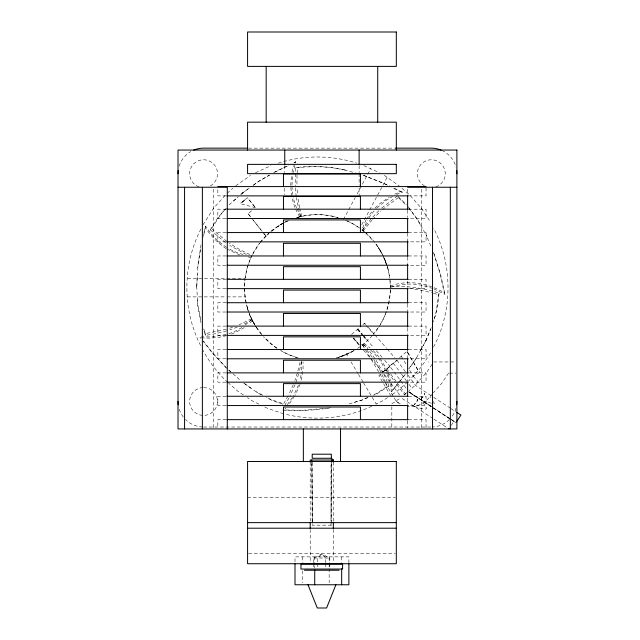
<?xml version="1.0" encoding="UTF-8"?>
<svg xmlns="http://www.w3.org/2000/svg" width="640" height="640" viewBox="0 0 640 640"><rect width="100%" height="100%" fill="white"/><g stroke="black" fill="none" stroke-linecap="round" stroke-linejoin="round"><path stroke-width="0.48" stroke-dasharray="3.2 2.4" d="M331.32 462.264L331.032 521.184L331.016 462.264M331.352 523.2L331.784 462.008M290.736 185.408L291.48 174.864M291.936 185.376L292.68 174.792M297.04 175.184L296.92 185.128M201 244.92L197.784 266.152L196.704 287.584L197.392 273.8M252.144 255.376L250.032 259.664L246.968 268.696L245.088 278.288L187.36 278.288M390.304 289.472C389.976 302.536 386.128 315.592 378.984 326.56M295.72 167.824C312.192 166.08 329.248 166.208 345.616 170.16C329.264 166.72 312.296 164.688 295.72 167.824L295.272 185.736M297.12 173.2L297.496 168.224M390.376 286.784C406.816 285.624 423.408 287.928 439.048 293.048C436.76 301.656 437.528 311.168 433.896 319.64M439.048 293.048L437.648 306.384L433.512 322.008M417.296 400.408L417.416 399.288A4.6 3.32 -56.9 0 1 414.552 404.136L414.144 404.312L414.576 404.152A4.616 3.744 -56.9 0 0 417.424 399.288M200.624 249.064L197.784 267.544M301.528 361.728L298.904 373.032M292.792 173.816L295.728 161.752L292.288 163.384M292 172.008L293.592 165.472M301.352 380.08L303.064 369.672L303.04 361.928M300.024 362.4L297.632 372.024M226.592 247.344C218.184 241.832 211.032 234.512 205.528 226.112L203.096 236.376M205.528 226.112L203.288 237.264M298.616 373.992L295.864 382.528M362.856 230.552L367.472 220.2M297.344 372.976L294.872 380.536M346.768 353.168L346.432 354.208L348.456 357.584M300.04 384.424L295.008 395.456M298.44 385.128L293.432 395.816M294.992 384.824L289.872 396.184M293.24 384.816L288.488 395.072M431.248 327.608L425.664 341.168L419.648 352.104M425.664 341.168L430.744 329.056M390.088 383.4L391.624 391.536L397.264 383.92M200.904 229.048C182.224 265.048 182.224 310.128 200.904 346.12M203 224.792L213.76 208.016L226.464 193.912M252.512 254.624L259.56 243.16A72.976 72.976 0 0 0 252.432 254.456M433.584 346.976C452.816 310.536 452.816 264.64 433.584 228.2M366.032 219.872L361.88 229.696A72.976 72.976 0 0 1 364.112 231.48M288.944 397.944L285.064 404.92M288.016 395.952L283.648 403.784L271.16 399.616L267.096 397.52M343.44 219.512L355.24 197.512M357.128 194L370.816 168.488M361.696 224.792L387.176 177.312M426.24 339.976L415.968 358.816L409.056 368.896M225.584 242.616L210.264 229.904C216.064 223.144 219.496 214.24 226.448 208.184M210.264 229.904L217.312 218.504L226.616 207.592M294.496 396.288L288.336 405.264M292.392 397.472L286.648 405.648M366.504 219.136L372.088 211.24M451.216 425.344L453.92 421.2L449.768 418.488M456 422.592L451.312 419.856M373.08 334.592L378.568 327.184M430.64 352.936L421.144 367.152L408.448 381.256M432.04 364.36L427.12 371.736L415.192 385.328L409.08 390.696M448.56 373.112L441.896 383.08L433.384 392.784M405.224 374.52L400.128 381.08M408.704 369.016L416.568 357.568M362.304 230.064L371.24 218.648L379.88 209.72M363.304 230.944L371.944 220.112M391.624 391.536L399.512 381.832M398.48 382.456L404.536 375.144M260.2 242.424L268.72 233.472M284.792 409.312L285.968 407.96M372.296 335.488L369.056 339.184L361.48 345.744M432.736 393.528C427.048 401.184 418.168 407.992 408.088 406.52M252.552 320.616L248.448 324.4M251.856 319.216L245.224 325.04M372.616 219.376L380.944 210.952M375.152 207.888L379.92 203.56L389.392 197M405.584 393.752L404.448 394.832L394.544 381.456M376.904 207.952L386.056 200.496L392.432 196.624M229.128 204.888L238.248 196.8M233.376 201.064L237.768 197.12M240.704 194.496L249.464 187.904M241.08 194.264L243.208 192.36M227.176 193.288L232.888 188.28M235.744 185.776L250.52 175.448M271.592 230.952L280.968 224.392L289.528 220.168M407.728 381.888L397.016 391.28L391.488 394.976M404.416 394.784L407.696 391.904M351.616 334.456L360.216 326.968M362.88 324.648L364.632 323.128L365.92 324.608M380.336 374.496L378.856 375.784L390.608 395.448L392.176 394.512M383.048 372.136L396.952 360.024M399.6 357.728L407 351.272L418.208 370.504L420.304 372.344M381.736 208.024L397.544 195.92L398.328 197.56L406.448 205.432M382.48 209.568L398.328 197.56M294.312 162.88L295.728 161.752M248.048 213.664L251.12 217.512L248.04 213.68L252.504 210.112M265.856 235.984L262.784 232.136L265.856 235.984L268.832 233.608M271.808 231.224L273.304 230.032L273.032 229.696M397.064 360.416L389.616 365.928L406.376 388.552M382.608 372.032L390.056 366.52M253.376 185.12L259.6 180.664L269.36 175.072M253.04 185.448L258.512 181.528L269.736 175.104M242.168 193.184L249.152 188.216M387.888 383.28L388.992 386.064C383.152 387.936 378.776 393.072 372.88 395.112M353.936 350.784A72.976 72.976 0 0 1 336.336 358.072L345.376 355.008L354.056 350.704M357.584 348.344L360.664 346.288M387.544 397.608L382.8 400.776L375.992 404.136M391.824 403.784L400.824 397.768M388.992 386.064L377.704 393.28L373.344 395.224M244.304 327.52L239.848 330.28L230.888 334.352M419.616 372.376L413.208 376.2L408.744 368.72M274.728 172.232L287.344 166.16M273.568 172.64L288.856 165.016M252.192 319.896L243.624 324.336M251.608 318.704L239.08 324.736M313.76 562.72L313.76 558.024L321.776 553.952L329.792 558.024L329.792 562.72M255.512 172.712L271.032 165.616M371.728 406.24C344.768 418.96 313.376 421.328 284.552 414.016M345.472 354.64A98.256 98.256 0 0 1 338.192 357.456L347.256 353.84A98.256 98.256 0 0 0 354.216 350.312M367.624 397.448L360.712 400.456L354.416 402.304M368.032 397.568L362.064 400.144L348.72 403.952M394.744 194.192L400.52 191.736L402.288 192.144L396.432 194.584M414.144 404.312L414.56 404.136M237.232 327.104L229.768 329.904M390.32 285.968C408.12 279.464 428.216 283.208 444.184 292.768L444.968 294.408L433.856 288.856M228.872 333.704L229.336 333.536A58.928 57.856 -51.4 0 0 243.152 326.6M229.768 328.216L232.584 327.224M278.224 163.168C303.456 154.944 331.448 154.944 356.68 163.168M296.76 217.712C310.144 213.68 324.76 213.68 338.144 217.712M226.624 330.896L215.352 333.728L205.528 335.424L203.136 328.912M391.304 287.136L401.328 284.68A58.928 57.856 -25.7 0 1 416.776 284.424L422.776 285.456L432.936 288.536M226.336 329.28L205.528 333.608L203.176 327.344M226.496 335.68L219.12 337.296L210.432 338.12L201.024 337.896L199.608 336.768L200.784 338.264M226.176 334.456L212.024 336.944L201.416 336.864M296.672 217.608L298.568 217.096A64.392 64.392 0 0 0 296.672 217.608A72.976 72.976 0 0 1 338.176 217.616M328.328 408.056L303.288 410.264L284.2 409.984M330.728 407.712C314.816 410.6 298.552 410.8 282.424 410.384M248.528 148.144L394.368 148.144M226.104 195.88L217.832 195.88L217.832 188.448M408.432 195.88L426.056 195.88L426.056 186.584M226.104 209.184L217.832 209.184L217.832 218.48L226.104 218.48M408.432 209.184L426.056 209.184L426.056 218.48L408.432 218.48M226.104 232.568L217.832 232.568L217.832 241.864L226.104 241.864M408.432 232.568L426.056 232.568L426.056 241.864L408.432 241.864M226.104 255.952L217.832 255.952L217.832 265.248L226.104 265.248M408.432 255.952L426.056 255.952L426.056 265.248L408.432 265.248M226.104 279.336L217.832 279.336L217.832 288.632L226.104 288.632M408.432 279.336L426.056 279.336L426.056 288.632L408.432 288.632M187.36 296.88L226.176 296.88M227.168 296.88L245.088 296.88M226.104 302.72L217.832 302.72L217.832 312.016L226.104 312.016M408.432 302.72L426.056 302.72L426.056 312.016L408.432 312.016M226.104 326.104L217.832 326.104L217.832 335.4L226.104 335.4M408.432 326.104L426.056 326.104L426.056 335.4L408.432 335.4M226.104 349.488L217.832 349.488L217.832 358.784L226.104 358.784M408.432 349.488L426.056 349.488L426.056 358.784L408.432 358.784M428.024 361.952L428.432 361.952M433.656 361.952L455.928 361.952M226.104 372.872L217.832 372.872L217.832 382.168L226.104 382.168M408.432 372.872L426.056 372.872L426.056 382.168L408.432 382.168M449.488 373.112L455.968 373.112M226.104 396.256L217.832 396.256L217.832 405.552L226.104 405.552M408.432 396.256L426.056 396.256L426.056 405.552L408.432 405.552M226.104 419.64L217.832 419.64L217.832 428.008M408.432 419.64L426.056 419.64L426.056 428.008M203.576 427.024L431.328 427.024M247.576 497.536L395.312 497.536M331.344 525.176L312.216 525.176L312.216 522.184M248.576 553.312L395.312 553.312M313.76 558.024L329.792 558.024M251.136 257.432L247.336 256.856M409.136 288.48L418.992 289.784L431.576 292.696M203.576 387.52L207.184 387.992A13.944 13.944 0 0 1 217.048 397.856L217.52 401.464A13.944 13.944 0 0 1 203.576 415.408M361.48 344.736L362.536 344.904L365.072 347.856M255.488 207.728L240.024 203.6L247.456 197.68L255.488 207.728L247.776 198.064M243.136 254.472L240.624 253.816A58.928 57.856 0 0 1 227.424 247.864M363.136 175.168L389.328 185.736M344.32 169.872L356.688 173.336M431.48 403.2L424.792 401.624M433.496 293.216L438.264 294.688M282.648 404.128L272.384 400.592L266.432 397.496M363.872 165.616L379.392 172.712M298.568 358.072L289.528 355.008L280.664 350.576M283.624 413.832L267.432 408.336L263.176 406.24M239.8 255L226.912 249.064M363.624 175.376L383.44 183.2L388.528 185.768M249.736 254.536L239.544 249.472L229.416 243.28M433.72 403.376L434.352 403.664L433.448 401.384M246.288 254.488L229.696 245.416M402.288 192.144L393.704 187.928M393.616 188.336L400.52 191.736M345.504 220.232L353.936 224.392L360.904 229.048M258.92 404.136L252.104 400.776L247.36 397.608M262.84 395.304L256.176 391.784M261.288 394.808L257.264 392.648L244.36 383.448M364.112 343.52L370.016 347.784M362.952 344.536L368.064 347.992M414.36 406.344L421.48 408.656L426.208 409.032L426.264 407.624L423.192 402.832M431.312 406.656L416.576 396.904L427.08 403.768A17.08 3.336 35.6 0 1 428.456 404.688L431.224 406.544M409.48 392.272L414.208 395.584L410.136 392.928M431.096 395.632L415.704 385.584L407.552 374.576M433.648 397.296L450.104 408.024M450.936 408.568L455.92 411.824M430.648 406.016L408.728 391.72L431.176 406.712M432.312 407.104L448.936 417.944M433.472 408.016L450.576 419.216M451.408 419.712L453.832 421.336M433.392 408.16L450.496 419.32M402.208 398.504L433.072 418.632M433.904 419.176L448.872 428.936M384.256 175.368L399.16 185.776M277 348.128L273.032 345.48L263.608 336.624M243.416 394.976L237.888 391.28L228.6 383.136M243.776 383.128L251.808 388.808M226.168 248.624C217.984 243.192 210.968 236.096 205.528 227.928M226.92 241.552L211.688 228.768M396.176 401.2L400.536 404.184A22.08 22.08 0 0 1 396.176 401.2L362.536 344.904M409.16 392.056L408.728 391.72L409.384 392.44M370.704 350.232L372.016 351.344A58.928 57.856 25.7 0 1 381.856 363.272L387.096 373.848M402.016 188.28L409.872 195.168L421.144 208.016L430.64 222.232M361.88 229.696L365.304 232.696M366.048 233.352L374.72 242.448M227.888 382.512C217.896 373.312 209.536 362.264 203 350.384M228.608 369.928L230.768 371.84M228.952 370.32L231.096 372.224M232.928 373.752L240.744 380.72M398.152 196.512L406.44 204.68M373.272 350.64L379.728 357.84M363.504 344.056L368.456 349.832M227.168 368.648L212.712 353L203.4 340.928M226.088 367.784L211.488 352.032L203.144 341.248M413.144 376.128L418.208 381.896M261.88 334.656L255.32 325.664M368.496 327.56L374.296 334.224M374.944 334.96L386.536 348.28M387.184 349.024L394.912 357.904M364.336 323.384L365.544 324.816M366.184 325.504L373.568 334.032M357.936 328.952L362.848 334.64M363.488 335.328L367.784 340.304M357.624 329.232L362.128 334.408M362.776 335.152L373.728 347.728M376.304 350.688L382.104 357.344M384.68 360.304L389.832 366.224M357.328 329.48L362.848 335.88M363.496 336.568L367.168 340.84M353.536 338.04L359.392 344.776L353.504 338.072M353.184 338.296L358.984 344.952M363.496 350.128L369.936 357.528M370.584 358.272L382.824 372.328M430.112 396.512L430.984 397.624M366.928 350.184L372.232 357.368M408.8 208.08L417.864 220.296L421.064 226.024M369.712 351.384L375.536 359.456M408.224 206.816L417.264 219.048L426.816 236.392L426.24 235.2L431.608 247.912M396.848 360.12L406.968 373.784M393.336 363.176L400.88 373.352M401.456 374.136L406.672 381.176M408.992 384.312L411.896 388.224M386.816 368.848L390.32 373.576M390.896 374.36L396.68 382.168M397.256 382.952L405.36 393.88M385.808 369.664L387.584 372.056M388.16 372.84L393.968 380.672M384.584 374.712L390.464 382.64M391.048 383.432L401.032 396.912M301.2 216.576L297.008 208.832M299.64 216.888L295.504 208.96M380.248 358.592L385.472 367.192L390.528 380.68M376.072 360.296L383.008 372.368M373.92 359.824L379.048 368.344L385.008 380.912M407.776 352.608L418.208 370.504M401.288 356.248L406.256 364.56M350.976 361.808L358.04 373.632M358.544 374.472L363.088 382.072M363.592 382.92L376.208 404.032M383.184 256.24L380.648 251.096L375.344 243.16A72.976 72.976 0 0 1 382.472 254.456M383.424 256.728L387.936 268.696L389.8 278.064A72.976 72.976 0 0 0 382.904 255.312M254.256 324.072C246.56 310.472 243.184 294.512 245.04 278.976A72.976 72.976 0 0 0 248.352 311.04M383.872 374.168L387.152 381.424M296.656 208.04L295.952 206.464A58.928 57.856 51.4 0 1 293.184 197.192M433.456 252.328L440.88 275.496L444.968 294.408M385.4 381.824L387.224 386.464M386.12 263.128L383.88 257.704A77.736 77.736 0 0 1 386.12 263.128L386.768 264.968M387.416 374.776L389.448 380.92M294.8 207.384L291.824 197.264M300.464 216.72L296.312 197.632M433.968 253.72L440.208 274.096L444.184 292.768M301.768 216.464L299.816 208.752M201 322.808L197.784 306.032L196.704 286.264M200.656 319.584L197.784 304.648L197.392 298.096M299.6 207.784L297.92 198M391.304 383.72L392.408 389.896M291.688 196.368L290.712 186.352M296.192 196.64L295.328 187.72M297.352 193.056L297 188.104M389.968 280.632L390.424 287.584M301.568 361.392L301.624 370A58.928 57.856 77.1 0 1 301.248 373.48M291.984 186.304L292.264 191.456A58.928 57.856 51.4 0 0 292.664 194.384M312.52 523.2L311.784 462.008L312.2 523.2M421.568 189.24L421.568 428.936M407.616 189.24L407.616 194.232M407.616 210.216L407.616 217.208M407.616 233.184L407.616 241.176M407.616 257.152L407.616 263.144M407.616 281.128L407.616 287.12M407.616 304.096L407.616 311.088M407.616 328.064L407.616 334.056M407.616 350.04L407.616 358.032M407.616 374.008L407.616 381M407.616 397.976L407.616 403.968M407.616 420.952L407.616 427.944M391.824 406.688L391.824 427.024M359.128 165.712L359.128 172.568M359.128 173.544L359.128 185.288M359.128 188.176L359.128 196.536M348.88 562.848L348.88 556.872L295.008 556.872L295.008 562.848M341.664 556.872L341.664 562.848M333.344 462.016L333.344 521.496M333.344 529.432L333.344 562.144M329.792 563.656L329.792 568.36M329.16 556.872L329.16 562.848M329.16 563.84L329.16 567.824M329.16 568.824L329.16 582.768M325.784 562.72L325.784 558.024L321.776 553.952L317.768 558.024L317.768 562.72M325.784 563.656L325.784 568.36M317.768 563.656L317.768 568.36M314.728 556.872L314.728 564.84M314.728 565.832L314.728 567.824M313.76 563.656L313.76 568.36M312.216 462.264L312.216 521.184M310.208 462.016L310.208 521.496M310.208 529.432L310.208 564.128M302.224 556.872L302.224 562.848M302.224 570.816L302.224 582.768M284.76 165.712L284.76 172.568M284.76 188.176L284.76 194.68M213.336 189.24L213.336 427.944M205.528 333.608L205.528 335.424M441.88 150.424A25.568 25.568 0 0 1 456.024 167.096M389.92 279.008A72.976 72.976 0 0 1 385.912 312.848M385.576 313.744A72.976 72.976 0 0 1 375.344 332.008M296.728 357.552A72.976 72.976 0 0 1 280.968 350.784M276.912 348.264A72.976 72.976 0 0 1 263.864 337.12M261.344 334.248A72.976 72.976 0 0 1 256.248 327.328M255.736 326.528A72.976 72.976 0 0 1 248.664 311.944M245.104 278.064A72.976 72.976 0 0 1 252.008 255.312M260.144 242.408A72.976 72.976 0 0 1 270.064 232.096M270.792 231.48A72.976 72.976 0 0 1 282.632 223.456M283.472 223.008A72.976 72.976 0 0 1 287.776 220.92M347.128 220.92A72.976 72.976 0 0 1 361.112 229.12M364.848 232.096A72.976 72.976 0 0 1 373.56 240.928M179.112 166.288A25.568 25.568 0 0 1 190.792 151.568M202.744 427.016A25.568 25.568 0 0 1 185.496 419.536M183.296 417.024A25.568 25.568 0 0 1 178.88 408.08M199.096 186.912A13.944 13.944 0 0 1 192.328 165.464A13.944 13.944 0 0 1 214.824 165.464A13.944 13.944 0 0 1 208.056 186.912M435.808 186.912A13.944 13.944 0 0 0 444.944 170.696A13.944 13.944 0 0 0 429.808 159.848A13.944 13.944 0 0 0 417.384 173.712L417.856 177.32A13.944 13.944 0 0 0 424.36 185.784M202.672 415.376A13.944 13.944 0 0 1 189.632 401.464A13.944 13.944 0 0 1 202.672 387.544M300.992 375.208A58.928 57.856 77.1 0 1 299.88 380.416M368.84 217.96A58.928 57.856 -77.1 0 1 376.216 208.656M456.024 408.08A25.568 25.568 0 0 1 451.608 417.024M449.408 419.536A25.568 25.568 0 0 1 432.168 427.016M331.032 522.184L331.016 525.176L331.016 522.184M244.576 199.976L241.416 203.136L244.576 199.976M278.936 225.728L277.32 226.824A64.392 64.392 0 0 1 282.272 223.68L278.936 225.728M287.496 220.992L285.728 221.832A64.392 64.392 0 0 1 287.496 220.992M421.584 398.04L421.072 398.272L421.616 398.064A4.616 3.752 -56.9 0 0 424.464 393.192L424.456 393.192A4.608 3.32 -56.9 0 1 421.592 398.04M262.168 231.368L251.72 218.296L262.168 231.368M256.696 327.72L255.584 326.112A61.752 61.752 0 0 0 256.696 327.72M379.264 249.096L378.208 247.448A77.736 77.736 0 0 1 382.16 254.192L379.264 249.096M254.52 324.464L249.296 313.952A61.752 61.752 0 0 0 254.52 324.464M387.936 268.696L387.376 266.824A77.736 77.736 0 0 1 387.936 268.696M248.016 310.248L246.968 306.472A61.752 61.752 0 0 0 248.016 310.248"/><path stroke-width="0.96" d="M331.784 462.008L331.792 460.032M335.888 584.76L326.592 608L317.296 608L308 584.76M448.872 428.936L449.296 428.28M456.472 421.88L460.904 415.072L456.752 412.36M247.528 148.144L203.576 148.144A25.568 25.568 0 0 0 193.792 150.096M395.368 148.144L431.328 148.144A25.568 25.568 0 0 1 441.112 150.096M217.832 186.584L426.056 186.584M178.016 187.24L227.288 187.24L227.288 428.936M407.616 187.24L456.896 187.24M227.048 195.88L408.216 195.88M227.048 209.184L408.216 209.184M227.048 218.48L408.216 218.48M227.048 232.568L408.216 232.568M227.048 241.864L408.216 241.864M227.048 255.952L408.216 255.952M227.048 265.248L408.216 265.248M227.048 279.336L408.216 279.336M227.048 288.632L408.216 288.632M227.048 302.72L408.216 302.72M227.048 312.016L408.216 312.016M227.048 326.104L408.216 326.104M227.048 335.4L408.216 335.4M227.048 349.488L408.216 349.488M227.048 358.784L408.216 358.784M227.048 372.872L408.216 372.872M227.048 382.168L408.216 382.168M227.048 396.256L408.216 396.256M227.048 405.552L408.216 405.552M227.048 419.64L408.216 419.64M331.344 458.272L312.216 458.272L312.216 454.2L331.344 454.2L331.344 458.272L333.344 460.032L333.344 462.016M333.344 460.032L310.208 460.032L310.208 462.016M247.576 522.632L396.312 522.632M247.576 528.208L396.312 528.208M304.424 570.24L339.128 570.24M311.76 460.032L311.776 462.008M450.336 187.24L450.336 428.936M432.528 187.24L432.528 428.936M407.616 195.232L407.616 209.216M407.616 218.208L407.616 232.184M407.616 241.176L407.616 256.16M407.616 264.144L407.616 279.128M407.616 288.12L407.616 303.096M407.616 312.088L407.616 327.064M407.616 335.056L407.616 350.04M407.616 359.024L407.616 373.008M407.616 382L407.616 395.984M407.616 404.968L407.616 419.952M396.312 150.056L396.312 122.168L247.576 122.168L247.576 150.056M377.72 66.392L377.72 122.168M360.424 186.584L360.424 173.944L283.464 173.944L283.464 186.584M360.424 209.184L360.424 196.536L283.464 196.536L283.464 209.184M360.424 232.568L360.424 219.92L283.464 219.92L283.464 232.568M360.424 255.952L360.424 243.312L283.464 243.312L283.464 255.952M360.424 279.336L360.424 266.696L283.464 266.696L283.464 279.336M360.424 302.72L360.424 290.08L283.464 290.08L283.464 302.72M360.424 326.104L360.424 313.464L283.464 313.464L283.464 326.104M360.424 349.488L360.424 336.848L283.464 336.848L283.464 349.488M360.424 372.872L360.424 360.232L283.464 360.232L283.464 372.872M360.424 396.256L360.424 383.616L283.464 383.616L283.464 396.256M360.424 419.64L360.424 407L283.464 407L283.464 419.64M359.128 150.056L359.128 164.736M348.88 563.84L348.88 584.76L295.008 584.76L295.008 563.84M341.664 568.824L341.664 584.76M340.536 428.936L340.536 461.472M333.344 522.488L333.344 528.44M314.728 569.816L314.728 584.76M310.208 522.488L310.208 528.44M303.352 428.936L303.352 461.472M284.76 150.056L284.76 164.736M266.168 66.392L266.168 122.168M202.376 187.24L202.376 428.936M184.568 187.24L184.568 428.936M178.232 404.8A25.568 25.568 0 0 1 178.016 401.464M178.016 173.712A25.568 25.568 0 0 1 178.232 170.376M456.672 170.376A25.568 25.568 0 0 1 456.896 173.712M456.896 401.464A25.568 25.568 0 0 1 456.672 404.8M396.312 32L247.576 32L247.576 66.392L396.312 66.392L396.312 32M456.896 150.056L178.016 150.056L178.016 428.936L456.896 428.936L456.896 150.056M396.312 164.368L247.576 164.368L247.576 173.664L396.312 173.664L396.312 164.368M396.312 461.472L247.576 461.472L247.576 563.728L396.312 563.728L396.312 461.472M342.6 564.128L300.96 564.128L300.96 569.056L342.6 569.056L342.6 564.128"/></g></svg>
